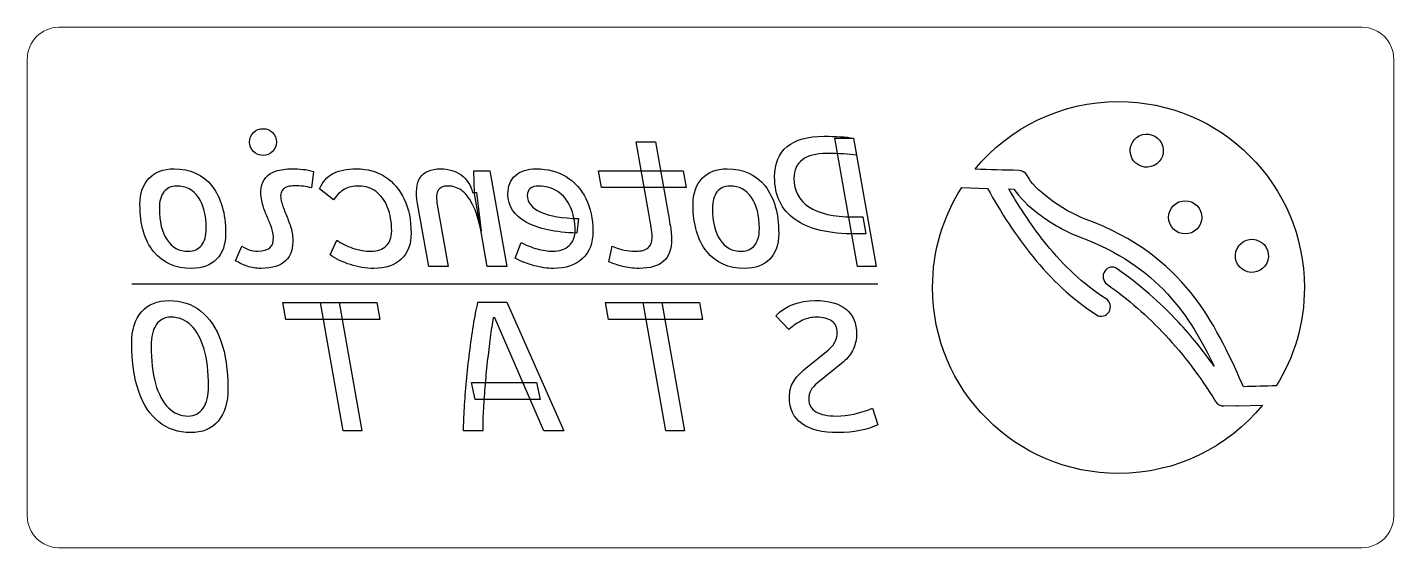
# Model space of a CAD drawing. Header units: centimetres. Extents: x 3.03 to 6.37, y 7.19 to 8.46.
import ezdxf

# ---------------------------------------------------------------- set-up
doc = ezdxf.new("R2010")
doc.units = ezdxf.units.CM
doc.header["$MEASUREMENT"] = 0
doc.layers.add('Layer 1', color=7, linetype='Continuous')

msp = doc.modelspace()

# ---------------------------------------------------------------- linework, layer by layer
at = {"layer": 'Layer 1', "color": 7, "lineweight": 20}
msp.add_open_spline([(6.28972, 8.46232), (6.28972, 8.46232), (3.10692, 8.46232), (3.10692, 8.46232), (3.10692, 8.46232), (3.06437, 8.46232), (3.02956, 8.42751), (3.02956, 8.38496), (3.02956, 8.38496), (3.02956, 8.38496), (3.02956, 7.26878), (3.02956, 7.26878), (3.02956, 7.26878), (3.02956, 7.22623), (3.06437, 7.19142), (3.10692, 7.19142), (3.10692, 7.19142), (3.10692, 7.19142), (6.28972, 7.19142), (6.28972, 7.19142), (6.28972, 7.19142), (6.33227, 7.19142), (6.36708, 7.22623), (6.36708, 7.26878), (6.36708, 7.26878), (6.36708, 7.26878), (6.36708, 8.38496), (6.36708, 8.38496), (6.36708, 8.38496), (6.36708, 8.42751), (6.33227, 8.46232), (6.28972, 8.46232)], degree=3, knots=[0, 0, 0, 0, 0.1111111, 0.1111111, 0.1111111, 0.1111111, 0.2222222, 0.2222222, 0.2222222, 0.2222222, 0.3333333, 0.3333333, 0.3333333, 0.3333333, 0.4444444, 0.4444444, 0.4444444, 0.4444444, 0.5555556, 0.5555556, 0.5555556, 0.5555556, 0.6666667, 0.6666667, 0.6666667, 0.6666667, 0.7777778, 0.7777778, 0.7777778, 0.7777778, 1, 1, 1, 1], dxfattribs=at)
at = {"layer": 'Layer 1', "color": 154}
for points, knots in [([(5.69486, 8.28103), (5.5538, 8.28103), (5.42776, 8.21672), (5.34447, 8.11582), (5.34447, 8.11582), (5.38002, 8.11473), (5.41557, 8.11368), (5.45116, 8.11273), (5.45116, 8.11273), (5.45965, 8.11318), (5.46798, 8.10847), (5.47201, 8.10004), (5.47201, 8.10004), (5.47997, 8.08338), (5.50039, 8.06314), (5.5255, 8.04414), (5.5255, 8.04414), (5.55387, 8.02267), (5.58739, 8.00361), (5.61599, 7.99309), (5.61599, 7.99309), (5.85519, 7.90505), (5.93088, 7.73846), (5.99693, 7.59198), (5.99693, 7.59198), (5.99693, 7.59198), (6.00037, 7.58446), (6.00037, 7.58446), (6.00037, 7.58446), (6.02679, 7.58502), (6.05359, 7.58595), (6.08025, 7.58653), (6.08025, 7.58653), (6.12383, 7.65624), (6.14903, 7.7386), (6.14903, 7.82687), (6.14903, 7.82687), (6.14903, 8.07769), (5.94569, 8.28103), (5.69486, 8.28103)], [0, 0, 0, 0, 0.0909091, 0.0909091, 0.0909091, 0.0909091, 0.1818182, 0.1818182, 0.1818182, 0.1818182, 0.2727273, 0.2727273, 0.2727273, 0.2727273, 0.3636364, 0.3636364, 0.3636364, 0.3636364, 0.4545455, 0.4545455, 0.4545455, 0.4545455, 0.5454545, 0.5454545, 0.5454545, 0.5454545, 0.6363636, 0.6363636, 0.6363636, 0.6363636, 0.7272727, 0.7272727, 0.7272727, 0.7272727, 0.8181818, 0.8181818, 0.8181818, 0.8181818, 1, 1, 1, 1]), ([(3.60529, 8.1494), (3.61428, 8.1494), (3.62204, 8.15257), (3.62845, 8.15898), (3.62845, 8.15898), (3.63479, 8.16539), (3.63803, 8.17309), (3.63803, 8.18207), (3.63803, 8.18207), (3.63803, 8.19119), (3.63479, 8.19896), (3.62845, 8.2053), (3.62845, 8.2053), (3.62204, 8.21164), (3.61428, 8.21481), (3.60529, 8.21481), (3.60529, 8.21481), (3.59617, 8.21481), (3.58848, 8.21164), (3.58214, 8.2053), (3.58214, 8.2053), (3.5758, 8.19896), (3.57263, 8.19119), (3.57263, 8.18207), (3.57263, 8.18207), (3.57263, 8.17309), (3.5758, 8.16539), (3.58214, 8.15898), (3.58214, 8.15898), (3.58848, 8.15257), (3.59617, 8.1494), (3.60529, 8.1494)], [0, 0, 0, 0, 0.1111111, 0.1111111, 0.1111111, 0.1111111, 0.2222222, 0.2222222, 0.2222222, 0.2222222, 0.3333333, 0.3333333, 0.3333333, 0.3333333, 0.4444444, 0.4444444, 0.4444444, 0.4444444, 0.5555556, 0.5555556, 0.5555556, 0.5555556, 0.6666667, 0.6666667, 0.6666667, 0.6666667, 0.7777778, 0.7777778, 0.7777778, 0.7777778, 1, 1, 1, 1]), ([(4.52417, 7.87352), (4.55125, 7.87352), (4.57117, 7.87933), (4.58391, 7.89088), (4.58391, 7.89088), (4.59666, 7.90249), (4.60307, 7.92045), (4.60307, 7.94496), (4.60307, 7.94496), (4.60307, 7.95115), (4.60277, 7.95703), (4.60217, 7.96277), (4.60217, 7.96277), (4.60157, 7.96843), (4.60066, 7.97476), (4.59937, 7.98185), (4.59937, 7.98185), (4.59817, 7.98894), (4.59666, 7.99762), (4.59485, 8.00795), (4.59485, 8.00795), (4.59485, 8.00795), (4.56415, 8.18297), (4.56415, 8.18297), (4.56415, 8.18297), (4.56415, 8.18297), (4.51662, 8.18297), (4.51662, 8.18297), (4.51662, 8.18297), (4.51662, 8.18297), (4.54732, 8.00795), (4.54732, 8.00795), (4.54732, 8.00795), (4.54982, 7.99317), (4.55186, 7.98185), (4.55344, 7.97386), (4.55344, 7.97386), (4.55494, 7.96594), (4.55578, 7.95779), (4.55578, 7.94933), (4.55578, 7.94933), (4.55578, 7.93772), (4.55253, 7.9292), (4.54604, 7.92369), (4.54604, 7.92369), (4.53955, 7.91826), (4.52937, 7.91554), (4.51549, 7.91554), (4.51549, 7.91554), (4.50478, 7.91554), (4.49535, 7.91644), (4.4872, 7.91818), (4.4872, 7.91818), (4.47913, 7.91999), (4.46947, 7.92316), (4.45831, 7.92769), (4.45831, 7.92769), (4.45831, 7.92769), (4.44964, 7.88989), (4.44964, 7.88989), (4.44964, 7.88989), (4.46027, 7.88537), (4.47151, 7.88144), (4.48335, 7.87827), (4.48335, 7.87827), (4.4952, 7.87511), (4.50885, 7.87352), (4.52417, 7.87352)], [0, 0, 0, 0, 0.0555556, 0.0555556, 0.0555556, 0.0555556, 0.1111111, 0.1111111, 0.1111111, 0.1111111, 0.1666667, 0.1666667, 0.1666667, 0.1666667, 0.2222222, 0.2222222, 0.2222222, 0.2222222, 0.2777778, 0.2777778, 0.2777778, 0.2777778, 0.3333333, 0.3333333, 0.3333333, 0.3333333, 0.3888889, 0.3888889, 0.3888889, 0.3888889, 0.4444444, 0.4444444, 0.4444444, 0.4444444, 0.5, 0.5, 0.5, 0.5, 0.5555556, 0.5555556, 0.5555556, 0.5555556, 0.6111111, 0.6111111, 0.6111111, 0.6111111, 0.6666667, 0.6666667, 0.6666667, 0.6666667, 0.7222222, 0.7222222, 0.7222222, 0.7222222, 0.7777778, 0.7777778, 0.7777778, 0.7777778, 0.8333333, 0.8333333, 0.8333333, 0.8333333, 0.8888889, 0.8888889, 0.8888889, 0.8888889, 1, 1, 1, 1]), ([(5.07794, 7.95756), (5.07794, 7.95756), (5.07062, 7.9995), (5.07062, 7.9995), (5.07062, 7.9995), (5.07062, 7.9995), (5.04587, 7.9995), (5.04587, 7.9995), (5.04587, 7.9995), (4.99873, 7.9995), (4.96297, 8.0075), (4.93868, 8.0235), (4.93868, 8.0235), (4.91439, 8.03949), (4.90224, 8.06302), (4.90224, 8.09411), (4.90224, 8.09411), (4.90224, 8.11387), (4.90903, 8.1288), (4.92269, 8.13899), (4.92269, 8.13899), (4.93627, 8.14918), (4.95626, 8.15423), (4.98266, 8.15423), (4.98266, 8.15423), (5.01215, 8.15423), (5.0363, 8.1528), (5.05516, 8.14985), (5.05516, 8.14985), (5.05516, 8.14985), (5.04784, 8.19179), (5.04784, 8.19179), (5.04784, 8.19179), (5.02898, 8.19474), (5.00484, 8.19624), (4.97534, 8.19624), (4.97534, 8.19624), (4.93573, 8.19624), (4.90571, 8.1878), (4.88542, 8.17105), (4.88542, 8.17105), (4.86505, 8.15423), (4.85495, 8.12956), (4.85495, 8.09697), (4.85495, 8.09697), (4.85495, 8.05118), (4.87161, 8.01648), (4.90511, 7.99286), (4.90511, 7.99286), (4.93853, 7.96933), (4.98787, 7.95756), (5.05319, 7.95756), (5.05319, 7.95756), (5.05319, 7.95756), (5.07794, 7.95756), (5.07794, 7.95756)], [0, 0, 0, 0, 0.0666667, 0.0666667, 0.0666667, 0.0666667, 0.1333333, 0.1333333, 0.1333333, 0.1333333, 0.2, 0.2, 0.2, 0.2, 0.2666667, 0.2666667, 0.2666667, 0.2666667, 0.3333333, 0.3333333, 0.3333333, 0.3333333, 0.4, 0.4, 0.4, 0.4, 0.4666667, 0.4666667, 0.4666667, 0.4666667, 0.5333333, 0.5333333, 0.5333333, 0.5333333, 0.6, 0.6, 0.6, 0.6, 0.6666667, 0.6666667, 0.6666667, 0.6666667, 0.7333333, 0.7333333, 0.7333333, 0.7333333, 0.8, 0.8, 0.8, 0.8, 0.8666667, 0.8666667, 0.8666667, 0.8666667, 1, 1, 1, 1]), ([(5.10313, 7.87797), (5.10313, 7.87797), (5.04784, 8.19179), (5.04784, 8.19179), (5.04784, 8.19179), (5.04784, 8.19179), (5.00189, 8.19179), (5.00189, 8.19179), (5.00189, 8.19179), (5.00189, 8.19179), (5.05711, 7.87797), (5.05711, 7.87797), (5.05711, 7.87797), (5.05711, 7.87797), (5.10313, 7.87797), (5.10313, 7.87797)], [0, 0, 0, 0, 0.2, 0.2, 0.2, 0.2, 0.4, 0.4, 0.4, 0.4, 0.6, 0.6, 0.6, 0.6, 1, 1, 1, 1]), ([(5.77428, 8.12206), (5.79585, 8.12784), (5.80865, 8.15), (5.80287, 8.17157), (5.80287, 8.17157), (5.79709, 8.19314), (5.77492, 8.20594), (5.75336, 8.20016), (5.75336, 8.20016), (5.73179, 8.19438), (5.71899, 8.17221), (5.72477, 8.15064), (5.72477, 8.15064), (5.73055, 8.12908), (5.75271, 8.11628), (5.77428, 8.12206)], [0, 0, 0, 0, 0.2, 0.2, 0.2, 0.2, 0.4, 0.4, 0.4, 0.4, 0.6, 0.6, 0.6, 0.6, 1, 1, 1, 1]), ([(3.43074, 7.87352), (3.45684, 7.87352), (3.47721, 7.88107), (3.49184, 7.896), (3.49184, 7.896), (3.50655, 7.91094), (3.51387, 7.93176), (3.51387, 7.95839), (3.51387, 7.95839), (3.51387, 8.00825), (3.50271, 8.04703), (3.48045, 8.07487), (3.48045, 8.07487), (3.45827, 8.10278), (3.42735, 8.11666), (3.38789, 8.11666), (3.38789, 8.11666), (3.36179, 8.11666), (3.34143, 8.10904), (3.32679, 8.09365), (3.32679, 8.09365), (3.31216, 8.07833), (3.30476, 8.05699), (3.30476, 8.0296), (3.30476, 8.0296), (3.30476, 7.9805), (3.31585, 7.94224), (3.33803, 7.91479), (3.33803, 7.91479), (3.36021, 7.88733), (3.39113, 7.87352), (3.43074, 7.87352)], [0, 0, 0, 0, 0.1111111, 0.1111111, 0.1111111, 0.1111111, 0.2222222, 0.2222222, 0.2222222, 0.2222222, 0.3333333, 0.3333333, 0.3333333, 0.3333333, 0.4444444, 0.4444444, 0.4444444, 0.4444444, 0.5555556, 0.5555556, 0.5555556, 0.5555556, 0.6666667, 0.6666667, 0.6666667, 0.6666667, 0.7777778, 0.7777778, 0.7777778, 0.7777778, 1, 1, 1, 1]), ([(3.55339, 7.92769), (3.55339, 7.92769), (3.53816, 7.89216), (3.53816, 7.89216), (3.53816, 7.89216), (3.54713, 7.88695), (3.55664, 7.88257), (3.56667, 7.87895), (3.56667, 7.87895), (3.57663, 7.87533), (3.58817, 7.87352), (3.60115, 7.87352), (3.60115, 7.87352), (3.62777, 7.87352), (3.64762, 7.87978), (3.66059, 7.89231), (3.66059, 7.89231), (3.67357, 7.90483), (3.6793, 7.92323), (3.67779, 7.94738), (3.67779, 7.94738), (3.67711, 7.95839), (3.67492, 7.96918), (3.6713, 7.97967), (3.6713, 7.97967), (3.66768, 7.99007), (3.66376, 8.00026), (3.65961, 8.01014), (3.65961, 8.01014), (3.65539, 8.02003), (3.65214, 8.02953), (3.64995, 8.03866), (3.64995, 8.03866), (3.64686, 8.05073), (3.64815, 8.05985), (3.6538, 8.06604), (3.6538, 8.06604), (3.65954, 8.07223), (3.66934, 8.07532), (3.68337, 8.07532), (3.68337, 8.07532), (3.69733, 8.07532), (3.71083, 8.07366), (3.72381, 8.07026), (3.72381, 8.07026), (3.72381, 8.07026), (3.72841, 8.11047), (3.72841, 8.11047), (3.72841, 8.11047), (3.71973, 8.11296), (3.71106, 8.11462), (3.70238, 8.11546), (3.70238, 8.11546), (3.69363, 8.11628), (3.68496, 8.11666), (3.67628, 8.11666), (3.67628, 8.11666), (3.6458, 8.11666), (3.6243, 8.10972), (3.61193, 8.09576), (3.61193, 8.09576), (3.59957, 8.08188), (3.5967, 8.06137), (3.60334, 8.0342), (3.60334, 8.0342), (3.60582, 8.0238), (3.60914, 8.01399), (3.61314, 8.00494), (3.61314, 8.00494), (3.61721, 7.99588), (3.62091, 7.98691), (3.6243, 7.97808), (3.6243, 7.97808), (3.6277, 7.96926), (3.62981, 7.95967), (3.63049, 7.94933), (3.63049, 7.94933), (3.63215, 7.92686), (3.61948, 7.91554), (3.59247, 7.91554), (3.59247, 7.91554), (3.58516, 7.91554), (3.57867, 7.91644), (3.57315, 7.91833), (3.57315, 7.91833), (3.56765, 7.92014), (3.56101, 7.92331), (3.55339, 7.92769)], [0, 0, 0, 0, 0.0434783, 0.0434783, 0.0434783, 0.0434783, 0.0869565, 0.0869565, 0.0869565, 0.0869565, 0.1304348, 0.1304348, 0.1304348, 0.1304348, 0.173913, 0.173913, 0.173913, 0.173913, 0.2173913, 0.2173913, 0.2173913, 0.2173913, 0.2608696, 0.2608696, 0.2608696, 0.2608696, 0.3043478, 0.3043478, 0.3043478, 0.3043478, 0.3478261, 0.3478261, 0.3478261, 0.3478261, 0.3913043, 0.3913043, 0.3913043, 0.3913043, 0.4347826, 0.4347826, 0.4347826, 0.4347826, 0.4782609, 0.4782609, 0.4782609, 0.4782609, 0.5217391, 0.5217391, 0.5217391, 0.5217391, 0.5652174, 0.5652174, 0.5652174, 0.5652174, 0.6086957, 0.6086957, 0.6086957, 0.6086957, 0.6521739, 0.6521739, 0.6521739, 0.6521739, 0.6956522, 0.6956522, 0.6956522, 0.6956522, 0.7391304, 0.7391304, 0.7391304, 0.7391304, 0.7826087, 0.7826087, 0.7826087, 0.7826087, 0.826087, 0.826087, 0.826087, 0.826087, 0.8695652, 0.8695652, 0.8695652, 0.8695652, 0.9130435, 0.9130435, 0.9130435, 0.9130435, 1, 1, 1, 1]), ([(3.86917, 7.91554), (3.85385, 7.91554), (3.83884, 7.91803), (3.8242, 7.92308), (3.8242, 7.92308), (3.80957, 7.92807), (3.79652, 7.93462), (3.78521, 7.9427), (3.78521, 7.9427), (3.78521, 7.9427), (3.76928, 7.90649), (3.76928, 7.90649), (3.76928, 7.90649), (3.78369, 7.89661), (3.80022, 7.88869), (3.81878, 7.88265), (3.81878, 7.88265), (3.83733, 7.87654), (3.85627, 7.87352), (3.87558, 7.87352), (3.87558, 7.87352), (3.90462, 7.87352), (3.9271, 7.88107), (3.94302, 7.89608), (3.94302, 7.89608), (3.95886, 7.91109), (3.96686, 7.93229), (3.96686, 7.95952), (3.96686, 7.95952), (3.96686, 7.99121), (3.96136, 8.01881), (3.95027, 8.04228), (3.95027, 8.04228), (3.93925, 8.06581), (3.92371, 8.08407), (3.90379, 8.09713), (3.90379, 8.09713), (3.88381, 8.11017), (3.86041, 8.11666), (3.83356, 8.11666), (3.83356, 8.11666), (3.80942, 8.11666), (3.79018, 8.11281), (3.77592, 8.1052), (3.77592, 8.1052), (3.76159, 8.0975), (3.7508, 8.08512), (3.74341, 8.06808), (3.74341, 8.06808), (3.74341, 8.06808), (3.77766, 8.04084), (3.77766, 8.04084), (3.77766, 8.04084), (3.78536, 8.05261), (3.7941, 8.06121), (3.80399, 8.06664), (3.80399, 8.06664), (3.81387, 8.072), (3.82579, 8.07464), (3.83975, 8.07464), (3.83975, 8.07464), (3.85566, 8.07464), (3.86962, 8.07011), (3.88169, 8.06099), (3.88169, 8.06099), (3.89368, 8.05186), (3.90297, 8.03904), (3.90953, 8.02251), (3.90953, 8.02251), (3.91609, 8.00599), (3.91941, 7.98661), (3.91956, 7.96442), (3.91956, 7.96442), (3.91941, 7.94888), (3.91496, 7.93689), (3.90621, 7.92837), (3.90621, 7.92837), (3.89745, 7.91984), (3.88509, 7.91554), (3.86917, 7.91554)], [0, 0, 0, 0, 0.047619, 0.047619, 0.047619, 0.047619, 0.0952381, 0.0952381, 0.0952381, 0.0952381, 0.1428571, 0.1428571, 0.1428571, 0.1428571, 0.1904762, 0.1904762, 0.1904762, 0.1904762, 0.2380952, 0.2380952, 0.2380952, 0.2380952, 0.2857143, 0.2857143, 0.2857143, 0.2857143, 0.3333333, 0.3333333, 0.3333333, 0.3333333, 0.3809524, 0.3809524, 0.3809524, 0.3809524, 0.4285714, 0.4285714, 0.4285714, 0.4285714, 0.4761905, 0.4761905, 0.4761905, 0.4761905, 0.5238095, 0.5238095, 0.5238095, 0.5238095, 0.5714286, 0.5714286, 0.5714286, 0.5714286, 0.6190476, 0.6190476, 0.6190476, 0.6190476, 0.6666667, 0.6666667, 0.6666667, 0.6666667, 0.7142857, 0.7142857, 0.7142857, 0.7142857, 0.7619048, 0.7619048, 0.7619048, 0.7619048, 0.8095238, 0.8095238, 0.8095238, 0.8095238, 0.8571429, 0.8571429, 0.8571429, 0.8571429, 0.9047619, 0.9047619, 0.9047619, 0.9047619, 1, 1, 1, 1]), ([(4.05745, 7.87797), (4.05745, 7.87797), (4.03022, 8.03375), (4.03022, 8.03375), (4.03022, 8.03375), (4.02788, 8.04733), (4.02886, 8.05752), (4.03323, 8.06438), (4.03323, 8.06438), (4.03761, 8.07125), (4.04538, 8.07464), (4.05654, 8.07464), (4.05654, 8.07464), (4.06847, 8.07464), (4.07956, 8.07125), (4.08974, 8.06431), (4.08974, 8.06431), (4.09985, 8.05737), (4.10905, 8.04583), (4.1172, 8.02968), (4.1172, 8.02968), (4.12542, 8.01354), (4.13236, 7.99174), (4.13809, 7.9642), (4.13809, 7.9642), (4.13809, 7.9642), (4.12708, 8.05895), (4.12708, 8.05895), (4.12708, 8.05895), (4.12708, 8.05895), (4.11735, 8.05895), (4.11735, 8.05895), (4.11735, 8.05895), (4.1126, 8.07743), (4.10324, 8.09161), (4.08928, 8.10165), (4.08928, 8.10165), (4.07525, 8.11169), (4.05843, 8.11666), (4.0389, 8.11666), (4.0389, 8.11666), (4.01513, 8.11666), (3.99861, 8.10957), (3.98925, 8.09531), (3.98925, 8.09531), (3.9799, 8.08113), (3.97771, 8.06), (3.98276, 8.03202), (3.98276, 8.03202), (3.98276, 8.03202), (4.00993, 7.87797), (4.00993, 7.87797), (4.00993, 7.87797), (4.00993, 7.87797), (4.05745, 7.87797), (4.05745, 7.87797)], [0, 0, 0, 0, 0.0666667, 0.0666667, 0.0666667, 0.0666667, 0.1333333, 0.1333333, 0.1333333, 0.1333333, 0.2, 0.2, 0.2, 0.2, 0.2666667, 0.2666667, 0.2666667, 0.2666667, 0.3333333, 0.3333333, 0.3333333, 0.3333333, 0.4, 0.4, 0.4, 0.4, 0.4666667, 0.4666667, 0.4666667, 0.4666667, 0.5333333, 0.5333333, 0.5333333, 0.5333333, 0.6, 0.6, 0.6, 0.6, 0.6666667, 0.6666667, 0.6666667, 0.6666667, 0.7333333, 0.7333333, 0.7333333, 0.7333333, 0.8, 0.8, 0.8, 0.8, 0.8666667, 0.8666667, 0.8666667, 0.8666667, 1, 1, 1, 1]), ([(4.20063, 7.87797), (4.20063, 7.87797), (4.15929, 8.11221), (4.15929, 8.11221), (4.15929, 8.11221), (4.15929, 8.11221), (4.12022, 8.11221), (4.12022, 8.11221), (4.12022, 8.11221), (4.12022, 8.11221), (4.12172, 8.05631), (4.12172, 8.05631), (4.12172, 8.05631), (4.12172, 8.05631), (4.15311, 7.87797), (4.15311, 7.87797), (4.15311, 7.87797), (4.15311, 7.87797), (4.20063, 7.87797), (4.20063, 7.87797)], [0, 0, 0, 0, 0.1666667, 0.1666667, 0.1666667, 0.1666667, 0.3333333, 0.3333333, 0.3333333, 0.3333333, 0.5, 0.5, 0.5, 0.5, 0.6666667, 0.6666667, 0.6666667, 0.6666667, 1, 1, 1, 1]), ([(4.31265, 7.91554), (4.30088, 7.91554), (4.28828, 7.91743), (4.27485, 7.92105), (4.27485, 7.92105), (4.2615, 7.92475), (4.2486, 7.92987), (4.23623, 7.93651), (4.23623, 7.93651), (4.23623, 7.93651), (4.22092, 7.89872), (4.22092, 7.89872), (4.22092, 7.89872), (4.2354, 7.89079), (4.25086, 7.88461), (4.26738, 7.88016), (4.26738, 7.88016), (4.28383, 7.87578), (4.2996, 7.87352), (4.31468, 7.87352), (4.31468, 7.87352), (4.34501, 7.87352), (4.3687, 7.88152), (4.38575, 7.89743), (4.38575, 7.89743), (4.40272, 7.91336), (4.41125, 7.93554), (4.41125, 7.96397), (4.41125, 7.96397), (4.41125, 7.9946), (4.40544, 8.02131), (4.3939, 8.04416), (4.3939, 8.04416), (4.38236, 8.06702), (4.36613, 8.08482), (4.34539, 8.09758), (4.34539, 8.09758), (4.32457, 8.11032), (4.30035, 8.11666), (4.27267, 8.11666), (4.27267, 8.11666), (4.25086, 8.11666), (4.23389, 8.11123), (4.22174, 8.10029), (4.22174, 8.10029), (4.2096, 8.08942), (4.20349, 8.07426), (4.20349, 8.0548), (4.20349, 8.0548), (4.20349, 8.02591), (4.21827, 8.00313), (4.24777, 7.98652), (4.24777, 7.98652), (4.27734, 7.96986), (4.31853, 7.96103), (4.37149, 7.95997), (4.37149, 7.95997), (4.37149, 7.95997), (4.37609, 7.99536), (4.37609, 7.99536), (4.37609, 7.99536), (4.33664, 7.99596), (4.30586, 8.00116), (4.28383, 8.01105), (4.28383, 8.01105), (4.2618, 8.02093), (4.25079, 8.03451), (4.25079, 8.05193), (4.25079, 8.05193), (4.25079, 8.05895), (4.25321, 8.06453), (4.25811, 8.06861), (4.25811, 8.06861), (4.26293, 8.07268), (4.26987, 8.07464), (4.27886, 8.07464), (4.27886, 8.07464), (4.29635, 8.07464), (4.31182, 8.07019), (4.32517, 8.06121), (4.32517, 8.06121), (4.33853, 8.05223), (4.34886, 8.03964), (4.35633, 8.02342), (4.35633, 8.02342), (4.36372, 8.0072), (4.36757, 7.98826), (4.36772, 7.96661), (4.36772, 7.96661), (4.36757, 7.95055), (4.36259, 7.93802), (4.35286, 7.92905), (4.35286, 7.92905), (4.3432, 7.92006), (4.32977, 7.91554), (4.31265, 7.91554)], [0, 0, 0, 0, 0.04, 0.04, 0.04, 0.04, 0.08, 0.08, 0.08, 0.08, 0.12, 0.12, 0.12, 0.12, 0.16, 0.16, 0.16, 0.16, 0.2, 0.2, 0.2, 0.2, 0.24, 0.24, 0.24, 0.24, 0.28, 0.28, 0.28, 0.28, 0.32, 0.32, 0.32, 0.32, 0.36, 0.36, 0.36, 0.36, 0.4, 0.4, 0.4, 0.4, 0.44, 0.44, 0.44, 0.44, 0.48, 0.48, 0.48, 0.48, 0.52, 0.52, 0.52, 0.52, 0.56, 0.56, 0.56, 0.56, 0.6, 0.6, 0.6, 0.6, 0.64, 0.64, 0.64, 0.64, 0.68, 0.68, 0.68, 0.68, 0.72, 0.72, 0.72, 0.72, 0.76, 0.76, 0.76, 0.76, 0.8, 0.8, 0.8, 0.8, 0.84, 0.84, 0.84, 0.84, 0.88, 0.88, 0.88, 0.88, 0.92, 0.92, 0.92, 0.92, 1, 1, 1, 1]), ([(4.6386, 8.07117), (4.6386, 8.07117), (4.63136, 8.11221), (4.63136, 8.11221), (4.63136, 8.11221), (4.63136, 8.11221), (4.42489, 8.11221), (4.42489, 8.11221), (4.42489, 8.11221), (4.42489, 8.11221), (4.43221, 8.07117), (4.43221, 8.07117), (4.43221, 8.07117), (4.43221, 8.07117), (4.6386, 8.07117), (4.6386, 8.07117)], [0, 0, 0, 0, 0.2, 0.2, 0.2, 0.2, 0.4, 0.4, 0.4, 0.4, 0.6, 0.6, 0.6, 0.6, 1, 1, 1, 1]), ([(4.78178, 7.87352), (4.80788, 7.87352), (4.82824, 7.88107), (4.84288, 7.896), (4.84288, 7.896), (4.85759, 7.91094), (4.86491, 7.93176), (4.86491, 7.95839), (4.86491, 7.95839), (4.86491, 8.00825), (4.85374, 8.04703), (4.83149, 8.07487), (4.83149, 8.07487), (4.80931, 8.10278), (4.77838, 8.11666), (4.73893, 8.11666), (4.73893, 8.11666), (4.71283, 8.11666), (4.69246, 8.10904), (4.67783, 8.09365), (4.67783, 8.09365), (4.66319, 8.07833), (4.6558, 8.05699), (4.6558, 8.0296), (4.6558, 8.0296), (4.6558, 7.9805), (4.66689, 7.94224), (4.68907, 7.91479), (4.68907, 7.91479), (4.71125, 7.88733), (4.74217, 7.87352), (4.78178, 7.87352)], [0, 0, 0, 0, 0.1111111, 0.1111111, 0.1111111, 0.1111111, 0.2222222, 0.2222222, 0.2222222, 0.2222222, 0.3333333, 0.3333333, 0.3333333, 0.3333333, 0.4444444, 0.4444444, 0.4444444, 0.4444444, 0.5555556, 0.5555556, 0.5555556, 0.5555556, 0.6666667, 0.6666667, 0.6666667, 0.6666667, 0.7777778, 0.7777778, 0.7777778, 0.7777778, 1, 1, 1, 1]), ([(3.4226, 7.91531), (3.40049, 7.91531), (3.38322, 7.9246), (3.37077, 7.94308), (3.37077, 7.94308), (3.35832, 7.96156), (3.35205, 7.98721), (3.35205, 8.0201), (3.35205, 8.0201), (3.35205, 8.03715), (3.35575, 8.05058), (3.36314, 8.06024), (3.36314, 8.06024), (3.37046, 8.06989), (3.38087, 8.07464), (3.3943, 8.07464), (3.3943, 8.07464), (3.41701, 8.07464), (3.43474, 8.06544), (3.44741, 8.04703), (3.44741, 8.04703), (3.46016, 8.02862), (3.46658, 8.00297), (3.46658, 7.97016), (3.46658, 7.97016), (3.46658, 7.95288), (3.46273, 7.93946), (3.45495, 7.9298), (3.45495, 7.9298), (3.44726, 7.92014), (3.4364, 7.91531), (3.4226, 7.91531)], [0, 0, 0, 0, 0.1111111, 0.1111111, 0.1111111, 0.1111111, 0.2222222, 0.2222222, 0.2222222, 0.2222222, 0.3333333, 0.3333333, 0.3333333, 0.3333333, 0.4444444, 0.4444444, 0.4444444, 0.4444444, 0.5555556, 0.5555556, 0.5555556, 0.5555556, 0.6666667, 0.6666667, 0.6666667, 0.6666667, 0.7777778, 0.7777778, 0.7777778, 0.7777778, 1, 1, 1, 1]), ([(4.77363, 7.91531), (4.75153, 7.91531), (4.73425, 7.9246), (4.72181, 7.94308), (4.72181, 7.94308), (4.70936, 7.96156), (4.70309, 7.98721), (4.70309, 8.0201), (4.70309, 8.0201), (4.70309, 8.03715), (4.70679, 8.05058), (4.71418, 8.06024), (4.71418, 8.06024), (4.7215, 8.06989), (4.73191, 8.07464), (4.74534, 8.07464), (4.74534, 8.07464), (4.76805, 8.07464), (4.78578, 8.06544), (4.79845, 8.04703), (4.79845, 8.04703), (4.8112, 8.02862), (4.81761, 8.00297), (4.81761, 7.97016), (4.81761, 7.97016), (4.81761, 7.95288), (4.81377, 7.93946), (4.80599, 7.9298), (4.80599, 7.9298), (4.7983, 7.92014), (4.78743, 7.91531), (4.77363, 7.91531)], [0, 0, 0, 0, 0.1111111, 0.1111111, 0.1111111, 0.1111111, 0.2222222, 0.2222222, 0.2222222, 0.2222222, 0.3333333, 0.3333333, 0.3333333, 0.3333333, 0.4444444, 0.4444444, 0.4444444, 0.4444444, 0.5555556, 0.5555556, 0.5555556, 0.5555556, 0.6666667, 0.6666667, 0.6666667, 0.6666667, 0.7777778, 0.7777778, 0.7777778, 0.7777778, 1, 1, 1, 1]), ([(5.31186, 8.07103), (5.26681, 8.00051), (5.2407, 7.91674), (5.2407, 7.82687), (5.2407, 7.82687), (5.2407, 7.57604), (5.44404, 7.37271), (5.69486, 7.37271), (5.69486, 7.37271), (5.83658, 7.37271), (5.96312, 7.43763), (6.04641, 7.53933), (6.04641, 7.53933), (6.04641, 7.53933), (5.98729, 7.53785), (5.98729, 7.53785), (5.98729, 7.53785), (5.98562, 7.53781), (5.98398, 7.53796), (5.9824, 7.53829), (5.9824, 7.53829), (5.9824, 7.53829), (5.95234, 7.53766), (5.95234, 7.53766), (5.95234, 7.53766), (5.94453, 7.53703), (5.93663, 7.54078), (5.9321, 7.54814), (5.9321, 7.54814), (5.89435, 7.60955), (5.85386, 7.66297), (5.80995, 7.7101), (5.80995, 7.7101), (5.76606, 7.75721), (5.71861, 7.79823), (5.66693, 7.83485), (5.66693, 7.83485), (5.65689, 7.84199), (5.65431, 7.85626), (5.66116, 7.86671), (5.66116, 7.86671), (5.66801, 7.87717), (5.6817, 7.87986), (5.69174, 7.87272), (5.69174, 7.87272), (5.74573, 7.83446), (5.79541, 7.79149), (5.84147, 7.74204), (5.84147, 7.74204), (5.8721, 7.70917), (5.90108, 7.67348), (5.92862, 7.63445), (5.92862, 7.63445), (5.87053, 7.75545), (5.79071, 7.88013), (5.60135, 7.94983), (5.60135, 7.94983), (5.56886, 7.96179), (5.53119, 7.98313), (5.49965, 8.00699), (5.49965, 8.00699), (5.47448, 8.02604), (5.45271, 8.04717), (5.43957, 8.06724), (5.43957, 8.06724), (5.43957, 8.06724), (5.42695, 8.06758), (5.42695, 8.06758), (5.42695, 8.06758), (5.45474, 8.01972), (5.48498, 7.97388), (5.51901, 7.932), (5.51901, 7.932), (5.56081, 7.88058), (5.60846, 7.8351), (5.66454, 7.79918), (5.66454, 7.79918), (5.67491, 7.79254), (5.67815, 7.77839), (5.67177, 7.76759), (5.67177, 7.76759), (5.6654, 7.75679), (5.65182, 7.75341), (5.64145, 7.76005), (5.64145, 7.76005), (5.58122, 7.79862), (5.53015, 7.84735), (5.48541, 7.90239), (5.48541, 7.90239), (5.44384, 7.95354), (5.40781, 8.01014), (5.37503, 8.06902), (5.37503, 8.06902), (5.37503, 8.06902), (5.31186, 8.07103), (5.31186, 8.07103)], [0, 0, 0, 0, 0.04, 0.04, 0.04, 0.04, 0.08, 0.08, 0.08, 0.08, 0.12, 0.12, 0.12, 0.12, 0.16, 0.16, 0.16, 0.16, 0.2, 0.2, 0.2, 0.2, 0.24, 0.24, 0.24, 0.24, 0.28, 0.28, 0.28, 0.28, 0.32, 0.32, 0.32, 0.32, 0.36, 0.36, 0.36, 0.36, 0.4, 0.4, 0.4, 0.4, 0.44, 0.44, 0.44, 0.44, 0.48, 0.48, 0.48, 0.48, 0.52, 0.52, 0.52, 0.52, 0.56, 0.56, 0.56, 0.56, 0.6, 0.6, 0.6, 0.6, 0.64, 0.64, 0.64, 0.64, 0.68, 0.68, 0.68, 0.68, 0.72, 0.72, 0.72, 0.72, 0.76, 0.76, 0.76, 0.76, 0.8, 0.8, 0.8, 0.8, 0.84, 0.84, 0.84, 0.84, 0.88, 0.88, 0.88, 0.88, 0.92, 0.92, 0.92, 0.92, 1, 1, 1, 1]), ([(5.88644, 7.96965), (5.90223, 7.98544), (5.90223, 8.01104), (5.88644, 8.02683), (5.88644, 8.02683), (5.87065, 8.04262), (5.84505, 8.04262), (5.82926, 8.02683), (5.82926, 8.02683), (5.81348, 8.01104), (5.81348, 7.98544), (5.82926, 7.96965), (5.82926, 7.96965), (5.84505, 7.95386), (5.87065, 7.95386), (5.88644, 7.96965)], [0, 0, 0, 0, 0.2, 0.2, 0.2, 0.2, 0.4, 0.4, 0.4, 0.4, 0.6, 0.6, 0.6, 0.6, 1, 1, 1, 1]), ([(6.05977, 7.89374), (6.06555, 7.91531), (6.05275, 7.93748), (6.03119, 7.94326), (6.03119, 7.94326), (6.00962, 7.94904), (5.98745, 7.93624), (5.98167, 7.91467), (5.98167, 7.91467), (5.97589, 7.8931), (5.98869, 7.87093), (6.01026, 7.86516), (6.01026, 7.86516), (6.03183, 7.85938), (6.05399, 7.87217), (6.05977, 7.89374)], [0, 0, 0, 0, 0.2, 0.2, 0.2, 0.2, 0.4, 0.4, 0.4, 0.4, 0.6, 0.6, 0.6, 0.6, 1, 1, 1, 1]), ([(3.42835, 7.47234), (3.45709, 7.47234), (3.4795, 7.48185), (3.49556, 7.50079), (3.49556, 7.50079), (3.51164, 7.51972), (3.51963, 7.54605), (3.51963, 7.57977), (3.51963, 7.57977), (3.51963, 7.62488), (3.51389, 7.66351), (3.5025, 7.69556), (3.5025, 7.69556), (3.49111, 7.7277), (3.4746, 7.75229), (3.4531, 7.76942), (3.4531, 7.76942), (3.43159, 7.78647), (3.40572, 7.79506), (3.37555, 7.79506), (3.37555, 7.79506), (3.34695, 7.79506), (3.32462, 7.78579), (3.30856, 7.76731), (3.30856, 7.76731), (3.29249, 7.74882), (3.28449, 7.7231), (3.28449, 7.69006), (3.28449, 7.69006), (3.28449, 7.64457), (3.29023, 7.60557), (3.30162, 7.57305), (3.30162, 7.57305), (3.31301, 7.54054), (3.32945, 7.51565), (3.35088, 7.49837), (3.35088, 7.49837), (3.3723, 7.48102), (3.39818, 7.47234), (3.42835, 7.47234)], [0, 0, 0, 0, 0.0909091, 0.0909091, 0.0909091, 0.0909091, 0.1818182, 0.1818182, 0.1818182, 0.1818182, 0.2727273, 0.2727273, 0.2727273, 0.2727273, 0.3636364, 0.3636364, 0.3636364, 0.3636364, 0.4545455, 0.4545455, 0.4545455, 0.4545455, 0.5454545, 0.5454545, 0.5454545, 0.5454545, 0.6363636, 0.6363636, 0.6363636, 0.6363636, 0.7272727, 0.7272727, 0.7272727, 0.7272727, 0.8181818, 0.8181818, 0.8181818, 0.8181818, 1, 1, 1, 1]), ([(3.89067, 7.74867), (3.89067, 7.74867), (3.88343, 7.79061), (3.88343, 7.79061), (3.88343, 7.79061), (3.88343, 7.79061), (3.65379, 7.79061), (3.65379, 7.79061), (3.65379, 7.79061), (3.65379, 7.79061), (3.66103, 7.74867), (3.66103, 7.74867), (3.66103, 7.74867), (3.66103, 7.74867), (3.89067, 7.74867), (3.89067, 7.74867)], [0, 0, 0, 0, 0.2, 0.2, 0.2, 0.2, 0.4, 0.4, 0.4, 0.4, 0.6, 0.6, 0.6, 0.6, 1, 1, 1, 1]), ([(3.84692, 7.47679), (3.84692, 7.47679), (3.79147, 7.79061), (3.79147, 7.79061), (3.79147, 7.79061), (3.79147, 7.79061), (3.74552, 7.79061), (3.74552, 7.79061), (3.74552, 7.79061), (3.74552, 7.79061), (3.80097, 7.47679), (3.80097, 7.47679), (3.80097, 7.47679), (3.80097, 7.47679), (3.84692, 7.47679), (3.84692, 7.47679)], [0, 0, 0, 0, 0.2, 0.2, 0.2, 0.2, 0.4, 0.4, 0.4, 0.4, 0.6, 0.6, 0.6, 0.6, 1, 1, 1, 1]), ([(4.34047, 7.47679), (4.34047, 7.47679), (4.20121, 7.79084), (4.20121, 7.79084), (4.20121, 7.79084), (4.20121, 7.79084), (4.13022, 7.79084), (4.13022, 7.79084), (4.13022, 7.79084), (4.12645, 7.77417), (4.12275, 7.75531), (4.11928, 7.73419), (4.11928, 7.73419), (4.11589, 7.71299), (4.11272, 7.69089), (4.10977, 7.66773), (4.10977, 7.66773), (4.1069, 7.64465), (4.10442, 7.62148), (4.1023, 7.59847), (4.1023, 7.59847), (4.1002, 7.57539), (4.09846, 7.55344), (4.09725, 7.53262), (4.09725, 7.53262), (4.09597, 7.51172), (4.09529, 7.49316), (4.09514, 7.47679), (4.09514, 7.47679), (4.09514, 7.47679), (4.14199, 7.47679), (4.14199, 7.47679), (4.14199, 7.47679), (4.14184, 7.49038), (4.14221, 7.50637), (4.14319, 7.52477), (4.14319, 7.52477), (4.14418, 7.54318), (4.14546, 7.56271), (4.14719, 7.58331), (4.14719, 7.58331), (4.14885, 7.60399), (4.15081, 7.62465), (4.15315, 7.64532), (4.15315, 7.64532), (4.15542, 7.66599), (4.15775, 7.68568), (4.16017, 7.70424), (4.16017, 7.70424), (4.16266, 7.7228), (4.16499, 7.73901), (4.16741, 7.75282), (4.16741, 7.75282), (4.16741, 7.75282), (4.17133, 7.75282), (4.17133, 7.75282), (4.17133, 7.75282), (4.17133, 7.75282), (4.29136, 7.47679), (4.29136, 7.47679), (4.29136, 7.47679), (4.29136, 7.47679), (4.34047, 7.47679), (4.34047, 7.47679)], [0, 0, 0, 0, 0.0588235, 0.0588235, 0.0588235, 0.0588235, 0.1176471, 0.1176471, 0.1176471, 0.1176471, 0.1764706, 0.1764706, 0.1764706, 0.1764706, 0.2352941, 0.2352941, 0.2352941, 0.2352941, 0.2941176, 0.2941176, 0.2941176, 0.2941176, 0.3529412, 0.3529412, 0.3529412, 0.3529412, 0.4117647, 0.4117647, 0.4117647, 0.4117647, 0.4705882, 0.4705882, 0.4705882, 0.4705882, 0.5294118, 0.5294118, 0.5294118, 0.5294118, 0.5882353, 0.5882353, 0.5882353, 0.5882353, 0.6470588, 0.6470588, 0.6470588, 0.6470588, 0.7058824, 0.7058824, 0.7058824, 0.7058824, 0.7647059, 0.7647059, 0.7647059, 0.7647059, 0.8235294, 0.8235294, 0.8235294, 0.8235294, 0.8823529, 0.8823529, 0.8823529, 0.8823529, 1, 1, 1, 1]), ([(4.67876, 7.74867), (4.67876, 7.74867), (4.67152, 7.79061), (4.67152, 7.79061), (4.67152, 7.79061), (4.67152, 7.79061), (4.44188, 7.79061), (4.44188, 7.79061), (4.44188, 7.79061), (4.44188, 7.79061), (4.44913, 7.74867), (4.44913, 7.74867), (4.44913, 7.74867), (4.44913, 7.74867), (4.67876, 7.74867), (4.67876, 7.74867)], [0, 0, 0, 0, 0.2, 0.2, 0.2, 0.2, 0.4, 0.4, 0.4, 0.4, 0.6, 0.6, 0.6, 0.6, 1, 1, 1, 1]), ([(4.63501, 7.47679), (4.63501, 7.47679), (4.57956, 7.79061), (4.57956, 7.79061), (4.57956, 7.79061), (4.57956, 7.79061), (4.53362, 7.79061), (4.53362, 7.79061), (4.53362, 7.79061), (4.53362, 7.79061), (4.58906, 7.47679), (4.58906, 7.47679), (4.58906, 7.47679), (4.58906, 7.47679), (4.63501, 7.47679), (4.63501, 7.47679)], [0, 0, 0, 0, 0.2, 0.2, 0.2, 0.2, 0.4, 0.4, 0.4, 0.4, 0.6, 0.6, 0.6, 0.6, 1, 1, 1, 1]), ([(5.0105, 7.47234), (5.04867, 7.47234), (5.08096, 7.47883), (5.10728, 7.49181), (5.10728, 7.49181), (5.10728, 7.49181), (5.09363, 7.53201), (5.09363, 7.53201), (5.09363, 7.53201), (5.06338, 7.51934), (5.03433, 7.51301), (5.00635, 7.51301), (5.00635, 7.51301), (4.9841, 7.51301), (4.96719, 7.51648), (4.95573, 7.52342), (4.95573, 7.52342), (4.94419, 7.53036), (4.93845, 7.54054), (4.93845, 7.55389), (4.93845, 7.55389), (4.93845, 7.56219), (4.94011, 7.56936), (4.94336, 7.57547), (4.94336, 7.57547), (4.9466, 7.58157), (4.95188, 7.58761), (4.9592, 7.5935), (4.9592, 7.5935), (4.9592, 7.5935), (5.02241, 7.6448), (5.02241, 7.6448), (5.02241, 7.6448), (5.03381, 7.65407), (5.0421, 7.66478), (5.04731, 7.67693), (5.04731, 7.67693), (5.05251, 7.68908), (5.05516, 7.701), (5.05516, 7.71261), (5.05516, 7.71261), (5.05516, 7.73969), (5.04656, 7.76021), (5.02943, 7.77417), (5.02943, 7.77417), (5.01223, 7.78805), (4.98734, 7.79506), (4.9546, 7.79506), (4.9546, 7.79506), (4.91379, 7.79506), (4.8815, 7.78262), (4.85781, 7.75772), (4.85781, 7.75772), (4.85781, 7.75772), (4.88987, 7.72408), (4.88987, 7.72408), (4.88987, 7.72408), (4.90058, 7.73411), (4.91167, 7.74166), (4.92299, 7.74678), (4.92299, 7.74678), (4.9343, 7.75184), (4.94577, 7.7544), (4.95723, 7.7544), (4.95723, 7.7544), (4.97346, 7.7544), (4.9859, 7.75117), (4.99473, 7.74475), (4.99473, 7.74475), (5.00348, 7.73834), (5.00785, 7.72891), (5.00785, 7.71638), (5.00785, 7.71638), (5.00785, 7.70974), (5.00612, 7.7025), (5.00258, 7.69473), (5.00258, 7.69473), (4.99903, 7.68689), (4.99337, 7.6798), (4.98553, 7.67346), (4.98553, 7.67346), (4.98553, 7.67346), (4.93113, 7.62971), (4.93113, 7.62971), (4.93113, 7.62971), (4.91718, 7.61839), (4.907, 7.6073), (4.90066, 7.59644), (4.90066, 7.59644), (4.89432, 7.58565), (4.89115, 7.57313), (4.89115, 7.55902), (4.89115, 7.55902), (4.89115, 7.53058), (4.90126, 7.50901), (4.92141, 7.49437), (4.92141, 7.49437), (4.94162, 7.47974), (4.97134, 7.47234), (5.0105, 7.47234)], [0, 0, 0, 0, 0.0384615, 0.0384615, 0.0384615, 0.0384615, 0.0769231, 0.0769231, 0.0769231, 0.0769231, 0.1153846, 0.1153846, 0.1153846, 0.1153846, 0.1538462, 0.1538462, 0.1538462, 0.1538462, 0.1923077, 0.1923077, 0.1923077, 0.1923077, 0.2307692, 0.2307692, 0.2307692, 0.2307692, 0.2692308, 0.2692308, 0.2692308, 0.2692308, 0.3076923, 0.3076923, 0.3076923, 0.3076923, 0.3461538, 0.3461538, 0.3461538, 0.3461538, 0.3846154, 0.3846154, 0.3846154, 0.3846154, 0.4230769, 0.4230769, 0.4230769, 0.4230769, 0.4615385, 0.4615385, 0.4615385, 0.4615385, 0.5, 0.5, 0.5, 0.5, 0.5384615, 0.5384615, 0.5384615, 0.5384615, 0.5769231, 0.5769231, 0.5769231, 0.5769231, 0.6153846, 0.6153846, 0.6153846, 0.6153846, 0.6538462, 0.6538462, 0.6538462, 0.6538462, 0.6923077, 0.6923077, 0.6923077, 0.6923077, 0.7307692, 0.7307692, 0.7307692, 0.7307692, 0.7692308, 0.7692308, 0.7692308, 0.7692308, 0.8076923, 0.8076923, 0.8076923, 0.8076923, 0.8461538, 0.8461538, 0.8461538, 0.8461538, 0.8846154, 0.8846154, 0.8846154, 0.8846154, 0.9230769, 0.9230769, 0.9230769, 0.9230769, 1, 1, 1, 1]), ([(3.42262, 7.51301), (3.4036, 7.51301), (3.38731, 7.51987), (3.37373, 7.53344), (3.37373, 7.53344), (3.36023, 7.5471), (3.34982, 7.56671), (3.34258, 7.59229), (3.34258, 7.59229), (3.33541, 7.61786), (3.33179, 7.64857), (3.33179, 7.68455), (3.33179, 7.68455), (3.33179, 7.7065), (3.33601, 7.72363), (3.34446, 7.73592), (3.34446, 7.73592), (3.35299, 7.74822), (3.36483, 7.7544), (3.38015, 7.7544), (3.38015, 7.7544), (3.39946, 7.7544), (3.41598, 7.7477), (3.42979, 7.73426), (3.42979, 7.73426), (3.44359, 7.72083), (3.45407, 7.7016), (3.46139, 7.6764), (3.46139, 7.6764), (3.46871, 7.6512), (3.47233, 7.6208), (3.47233, 7.58535), (3.47233, 7.58535), (3.47233, 7.56264), (3.46796, 7.54492), (3.45921, 7.53216), (3.45921, 7.53216), (3.45045, 7.51942), (3.43824, 7.51301), (3.42262, 7.51301)], [0, 0, 0, 0, 0.0909091, 0.0909091, 0.0909091, 0.0909091, 0.1818182, 0.1818182, 0.1818182, 0.1818182, 0.2727273, 0.2727273, 0.2727273, 0.2727273, 0.3636364, 0.3636364, 0.3636364, 0.3636364, 0.4545455, 0.4545455, 0.4545455, 0.4545455, 0.5454545, 0.5454545, 0.5454545, 0.5454545, 0.6363636, 0.6363636, 0.6363636, 0.6363636, 0.7272727, 0.7272727, 0.7272727, 0.7272727, 0.8181818, 0.8181818, 0.8181818, 0.8181818, 1, 1, 1, 1]), ([(4.2823, 7.55329), (4.2823, 7.55329), (4.27325, 7.59523), (4.27325, 7.59523), (4.27325, 7.59523), (4.27325, 7.59523), (4.11415, 7.59523), (4.11415, 7.59523), (4.11415, 7.59523), (4.11415, 7.59523), (4.1232, 7.55329), (4.1232, 7.55329), (4.1232, 7.55329), (4.1232, 7.55329), (4.2823, 7.55329), (4.2823, 7.55329)], [0, 0, 0, 0, 0.2, 0.2, 0.2, 0.2, 0.4, 0.4, 0.4, 0.4, 0.6, 0.6, 0.6, 0.6, 1, 1, 1, 1])]:
    msp.add_open_spline(points, degree=3, knots=knots, dxfattribs=at)
at = {"layer": 'Layer 1', "color": 154, "lineweight": 25}
msp.add_open_spline([(5.10704, 7.83522), (5.10704, 7.83522), (3.2847, 7.83522), (3.2847, 7.83522)], degree=3, dxfattribs=at)

doc.saveas('drawing.dxf')
